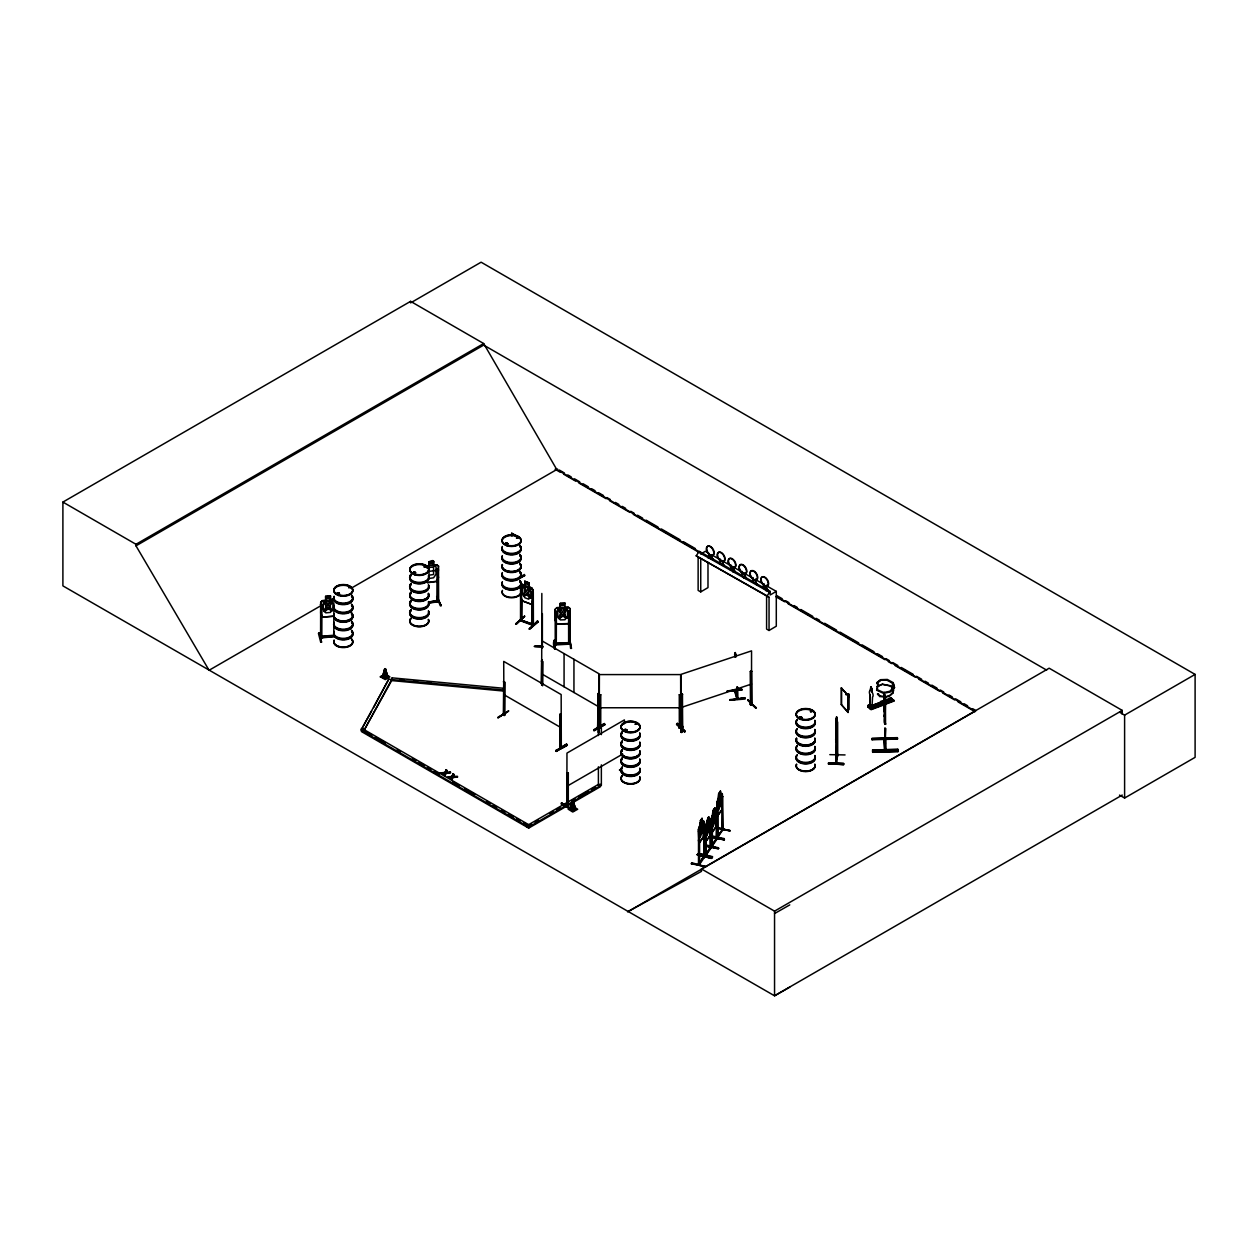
<?xml version="1.0" encoding="UTF-8"?>
<svg xmlns="http://www.w3.org/2000/svg" width="1258" height="1258" viewBox="0 0 1258 1258"><rect width="100%" height="100%" fill="white"/><g stroke="black" fill="none" stroke-linecap="round" stroke-linejoin="round"><path stroke-width="1.5" d="M872.046 739.358L897.426 738.713M897.379 738.053L897.441 739.091L872.061 739.735L872.014 738.635L891.529 738.163M712.248 556.036L712.358 559.181M723.256 565.471L723.146 560.691L722.564 565.408M733.964 571.73L734.027 566.855L733.445 571.557M744.972 578.067L744.925 573.003L744.815 578.067M755.806 579.152L755.932 583.916M766.704 585.3L766.625 590.269M541.852 646.439C549.18 647.87 521.441 646.062 542.104 645.983M709.418 554.432L709.087 557.656M730.458 570.267L731.212 565.251M742.094 571.399L741.638 575.991M763.858 588.178L763.873 583.712L766.688 589.766L766.106 590.647M836.303 736.449L836.491 733.398M836.287 732.989L836.712 728.697M884.453 709.716L884.405 712.028L884.17 703.961M737.204 687.623L737.235 699.432L734.357 690.784M735.207 691.57L734.279 689.62L735.191 690.485M735.207 690.359L734.342 689.699L735.301 691.586M736.952 686.852C734.2 701.712 740.931 703.033 734.672 690.878M737.77 699.244L734.971 689.636M737.77 698.033L735.034 690.799M836.9 732.093L835.957 742.157L835.658 738.949M384.964 671.914L385.074 668.643L387.81 676.615L385.341 678.298L382.401 676.883L385.074 668.643M572.783 804.318L572.893 801.047L575.629 809.02L573.161 810.718L570.236 809.287L572.893 801.047M843.646 763.512L828.472 762.835L843.662 763.48L843.583 764.66L828.472 763.307M843.583 764.644L828.409 763.779M843.646 764.062L828.409 763.905M836.145 735.411L836.885 721.463L836.743 722.517M871.998 707.358L872.549 696.963A3.381 1.525 69.2 0 0 872.171 692.277L870.992 686.931L870.3 690.642A3.381 1.525 69.2 0 0 869.923 694.652L869.986 708.081L869.923 694.652M835.799 739.091L835.799 725.662L836.932 719.655M836.161 721.321L836.68 716.856L835.799 763.779L835.957 761.939M870.3 690.642L870.772 686.868M869.75 705.88L871.055 705.313L869.655 705.361M383.957 678.156L384.681 668.926M571.777 810.577L572.579 801.44L570.707 810.042M703.788 832.167L703.379 837.089L698.961 843.379L703.348 837.026L703.788 821.222L703.914 857.799L704.527 855.676M709.937 836.287L724.435 839.684L709.937 836.979L710.691 830.595M716.478 821.757L716.132 826.616L716.683 821.726M722.234 804.853L721.825 809.775L721.636 793.484M878.1 686.16L876.842 682.575L880.6 679.682L887.346 679.446L893.164 682.622L894.532 687.686L890.538 691.9L883.478 693.331L876.606 690.155L877.361 686.192M877.298 689.856L877.738 686.365M880.569 679.996L877.015 682.937M883.666 692.608L889.846 691.255L893.369 687.528L892.158 683L886.906 680.153L880.836 680.138M881.937 702.609L884.17 702.703L882.22 702.137M520.34 619.455C524.161 621.059 519.302 617.505 520.529 620.839L520.56 585.096L521.897 584.137L524.649 585.3M521.913 619.644L521.41 621.185L522.054 619.738M727.108 691.397L742.078 689.699M503.342 713.773L504.254 714.292M503.593 714.654L504.788 715.22L504.694 682.103L503.719 681.553L503.342 715.063L504.694 715.142M560.219 746.041L560.911 746.953L560.077 746.057M600.931 727.36C598.446 725.08 600.176 730.835 598.289 725.426M691.35 863.884L691.648 862.736L705.848 866.62L691.365 863.759M691.617 863.318L705.549 866.998M698.347 854.009L712.28 857.704L698.111 854.386L712.547 857.201L698.394 853.38L712.563 856.619M704.338 845.14L718.585 848.364L703.93 845.848L704.401 845.172M724.435 839.715L709.811 836.444M710.047 836.083L724.246 839.196M710.062 835.532L705.722 841.775L710.141 835.485M712.28 857.673L697.199 854.528L711.383 858.428L697.184 854.544M718.507 848.395L704.354 845.062M718.554 847.798L704.354 844.59M829.808 754.643L845.062 754.926M836.46 729.75L836.334 763.81L836.539 761.813M837.639 721.966L837.702 755.854M835.784 742.141L836.806 735.395M836.932 755.806L837.026 753.982M835.768 763.669L836.979 755.13L837.797 755.24L836.979 755.995L836.947 719.513L836.932 730.521M837.639 755.146L836.539 763.024M878.619 693.991L877.502 694.023L880.616 696.051L886.072 696.649L889.768 695.36L892.425 692.906L893.196 689.982L890.758 685.94M884.909 744.233L884.893 728.225M885.396 744.201L885.538 728.429L884.893 744.28M884.374 715.771L885.223 715.755M885.255 716.368C882.188 715.519 886.717 713.663 884.405 715.173M885.632 724.183L884.783 724.199M383.548 675.467L384.854 668.69M382.888 677.637L384.744 669.036M534.477 646.47L542.371 646.439L542.371 645.558M338.025 594.201C335.194 592.801 340.824 592.581 338.26 592.817M337.38 593.131L337.742 594.059M339.283 593.257L338.905 594.059M339.298 594.279L338.984 592.848M348.781 586.841C350.259 587.973 347.334 587.046 349.535 587.612M348.875 587.769L348.655 587.171M412.923 572.563L413.866 573.727L415.58 572.988M413.379 573.066L414.244 571.903L415.675 572.689M414.244 573.365L415.046 572.248M424.072 566.902L424.591 566.619M424.779 566.996L424.481 566.257M505.056 543.912L505.889 543.126M506.078 544.384C503.923 543.016 508.877 542.261 507.178 544.289M507.446 543.503L505.747 543.755M517.573 538.188L516.834 537.119L517.683 537.937M624.188 729.939L625.525 731.134L626.846 729.939M626.893 730.143L625.981 730.756M635.306 724.152L636.595 723.617M636.595 724.073L636.045 723.46M635.683 724.01L635.337 724.278M635.95 723.885L635.73 723.727M801.912 717.28C803.783 717.673 797.1 719.545 800.403 716.777M799.648 717.72L799.852 717.972M800.906 716.981L801.645 717.72L800.638 718.239M810.435 711.572L811.725 711.037M810.797 711.43L811.803 711.745M811.379 711.336L811.866 711.226M810.938 711.619L811.74 711.43M892.865 693.142L893.746 689.934L890.868 685.83L882.283 684.163L877.093 686.349M703.882 821.411L703.206 820.625L702.074 822.716L701.98 818.376L702.829 830.311L700.219 837.435C697.608 835.799 701.036 813.973 700.376 825.232L698.347 829.274L698.961 843.379M705.864 841.806L705.156 827.638L708.726 816.772L708.883 820.892M710.927 847.074L705.251 855.597L705.313 827.67L709.968 819.021L710.628 819.791M711.886 816.442L711.242 818.832L713.113 814.744L713.066 810.624L714.874 807.935L712.971 810.624L712.059 817.417L712.971 826.946L715.566 819.839L715.566 812.212L714.654 812.196M718.821 793.829L718.821 797.918L716.793 801.959L716.95 811.127M371.66 711.037L361.188 729.923L388.801 679.116L391.615 679.65L364.002 730.442L391.615 680.672L392.15 677.858L503.467 688.268M384.712 668.784L382.401 676.883M570.472 808.485L572.532 801.204L570.236 809.287M682.764 726.605L681.034 726.495L682.135 726.008M698.536 863.57L699.684 864.293L698.473 864.765M699.59 864.293L699.558 831.082L698.552 831.711L699.558 831.082M703.458 857.5L704.04 856.777M706.32 853.773L705.219 854.182L705.738 855.707L705.801 829.887L706.398 855L705.738 854.496M751.702 704.543L750.476 704.905L750.35 671.426L751.545 671.033L751.875 704.527L751.938 703.206L750.79 703.647C751.246 706.87 748.966 702.656 751.356 703.002M710.849 848.269L710.786 846.194L710.927 848.285M711.289 845.313L711.824 846.823L717.28 838.63M711.242 847.688L705.864 855.597M716.164 838.221L716.777 837.309M716.997 836.255L717.5 835.626M722.218 828.393L721.919 830.28M877.361 682.89L878.571 686.318L877.298 682.748M765.241 589.546L767.632 590.898C768.465 587.989 764.282 590.851 766.641 590.175M561.54 802.903L561.021 803.831L571.855 810.01L561.54 802.903L572.453 808.973M387.558 677.402L385.53 668.879M575.378 809.806L573.365 801.283L575.629 809.02M885.16 715.22L885.129 714.387M885.176 716.368L884.531 694.935L884.563 716.462M884.83 722.375L885.553 724.341L885.443 702.75L884.956 724.372C886.23 702.672 882.141 726.181 885.506 723.413M877.408 689.73L883.651 692.56M885.569 739.138L883.965 739.342L883.918 738.179L885.569 738.273L886.135 750.712M884.594 749.878C888.541 751.608 881.606 749.721 886.135 749.847M710.094 819.225L708.82 821.112L708.726 816.772C705.518 822.009 705.549 829.777 706.965 835.831L709.575 828.707L709.575 821.097L708.663 821.081M718.758 793.782L720.582 791.093L718.601 793.751L717.752 800.575L718.035 836.979L717.375 835.689M541.758 646.864L541.852 647.65M542.434 647.524L542.371 646.769M676.584 724.262L685.012 731.621L676.584 724.262L677.323 723.35L685.012 731.621M684.289 731.841L685.012 730.929L677.291 723.35M438.382 577.045L436.762 581.212L427.453 582.517M427.406 582.753L436.935 581.448L438.586 577.139M837.702 754.643L837.592 755.901M835.768 761.782L836.46 762.93M444.829 775.557L445.93 772.868L450.521 772.27L445.93 773.56L444.829 776.249L443.964 775.054L444.86 772.947L440.347 772.978L445.002 773.057L446.087 769.723L446.952 770.902L446.087 772.978L450.521 772.962M451.826 779.598L452.927 776.894L457.503 777.004L452.927 777.586L451.826 780.29L450.962 779.095L453.084 773.749L453.949 774.944L453.069 777.019L457.503 777.004M531.505 604.186L533.046 600.837M520.466 596.119L521.755 600.664L531.599 604.359L533.125 600.758M445.002 773.057L446.087 769.723M450.962 779.095L453.084 773.749M704.118 845.502L718.428 848.6M570.141 619.581L568.301 623.575L556.822 623.905M570.126 619.486L568.427 623.701L556.712 624.047L555.171 620.147M711.352 847.625L711.305 818.801M444.86 772.947L443.964 775.054M446.087 772.978L446.952 770.211M453.069 777.019L453.949 774.252M437.045 600.365L436.888 601.953L437.029 600.318L438.334 600.176L438.366 601.749L429.214 603.054M436.762 601.654L438.193 601.418M497.995 717.217L508.767 710.943L498.058 717.893M497.964 717.72L508.169 711.289M319.186 632.774L321.545 642.146L320.711 642.225L318.447 633.434L319.218 632.758L321.545 642.146M736.842 698.505L737.471 686.789M737.864 699.259L737.723 687.576M766.594 595.93L766.594 629.094L769.047 630.478L769.047 597.314L696.193 555.847L699.212 551.303L770.132 591.37L770.132 595.003L776.296 591.37L766.169 585.63M769.047 597.314L767.113 595.915L770.132 591.37M503.247 714.984L503.593 713.443L504.096 715.487L504.835 714.088L503.342 713.852M561.257 746.623L560.706 748.164L561.162 714.717L560.187 714.167L559.826 747.677L559.7 746.277M597.613 725.599C601.01 727.47 596.103 727.674 598.006 725.331M554.291 640.055C557.546 659.019 551.334 643.451 554.401 640.228L555.407 649.002L554.558 649.034M884.201 739.295L884.201 738.163L884.751 750.995M515.638 623.937L524.617 616.153L515.686 623.905M516.22 624.078L524.555 616.64M599.201 731.794L598.431 732.471L598.446 727.108M373.563 707.609L388.801 679.116M320.334 636.438C324.894 636.013 318.84 639.63 320.759 636.8M334.03 636.375L334.015 635.557M885.475 728.586L884.799 728.225M733.493 571.777L732.612 568.286M701.98 818.376L700.156 821.065L702.137 818.408M718.963 794.034L720.063 792.414L718.963 795.386M703.206 820.625L699.134 826.915M720.425 791.062L720.519 795.402L721.809 793.342L717.579 799.601M704.103 857.641L703.977 823.691L704.559 857.091L699.086 865.079L699.118 862.846M717.5 803.658L717.5 837.686L722.973 829.572M721.872 830.374L722.422 796.377L723.051 829.682L723.036 828.409L721.84 828.959M704.464 823.801L703.474 824.43M713.27 810.86L714.355 809.24L713.27 812.228M722.925 796.487L721.919 797.116M711.761 816.505L716.116 810.183L716.635 821.788M716.085 810.356L714.811 812.228L714.717 807.888M705.801 829.887L705.313 830.626L706.304 829.997M710.235 823.345L711.226 822.716L710.235 823.345L710.172 848.301M711.808 821.002L711.934 846.665M716.84 838.174L717.28 837.419L716.164 839.432L716.73 813.722L717.312 838.834L717.296 835.674M717.217 813.832L716.227 814.461M717.406 816.065L721.793 809.712M717.563 816.096L721.825 809.775M711.871 832.922L716.132 826.616L711.714 832.89L711.147 818.754M698.473 863.554L699.023 862.862L698.85 864.199M711.21 845.297C713.663 843.615 710.503 845.832 712.39 846.115L712.295 821.128M710.172 847.436L705.738 854.78M716.164 838.567L712.358 845.046M721.84 830.17L723.051 828.472L722.422 829.195M703.914 856.588L704.511 855.802M717.563 836.743L722.485 829.462M711.666 857.925L697.231 855.047M730.112 830.61L717.437 828.094M717.406 828.314L730.127 830.657L717.689 827.811M338.26 592.943C336.767 594.657 340.116 592.565 337.616 593.634M339.581 593.745L337.867 594.499M414.244 573.035L413.363 572.799L414.244 572.186M517.871 538.015L517.384 537.072M624.739 729.609L624.739 730.568M625.006 730.662L625.006 729.624M626.311 730.568L626.044 729.624M800.403 718.224L799.852 717.453L801.425 717.453M810.875 711.163L810.466 711.682M560.313 603.51L560.329 607.693L557.829 609.139L557.829 616.766L560.329 619.927L564.984 619.754L567.484 616.389L567.484 608.778L564.984 607.504L565.141 603.195L560.156 603.384L560.156 607.551L556.759 607.598L555.171 609.202L555.25 644.851C554.039 640.008 558.379 646.974 556.24 643.105L555.077 643.215M568.396 643.954L568.695 642.634L570.078 642.681M438.24 576.085L438.523 601.717M882.235 684.415L877.785 686.318M600.884 727.061L599.39 727.093M600.931 728.225L600.931 726.699M679.163 727.061L680.798 727.014M680.798 726.715C676.096 729.357 683.393 726.086 681.301 727.957L681.176 674.319L751.545 650.873L751.545 704.197L755.744 707.877M877.313 683.031L880.789 680.358M708.946 557.781L709.087 554.589M703.914 855.66L698.505 864.969L698.505 829.305M333.983 635.62L320.743 636.768L320.586 637.948L320.664 602.283L322.237 600.679L325.633 600.475L325.602 596.308L330.539 595.867L330.414 600.192L332.883 601.324L332.883 608.951L330.414 612.426L325.791 612.85L323.322 609.8L323.322 602.189L325.791 600.601L325.633 596.402M320.853 602.409L322.347 600.915M320.491 637.633L334.015 636.344M892.881 693.142L889.956 695.784L885.852 697.199L879.782 696.492M567.012 805.104L568.412 804.774L567.5 805.372M567.012 806.315L568.396 806.111L568.412 804.774M567.405 806.63L568.317 806.095L568.301 772.884L566.965 773.23L568.301 772.884M521.803 584.215L531.599 587.911L532.905 589.876L532.905 600.758M521.63 587.973L520.482 587.549L521.63 587.973L521.41 621.185M528.847 582.784L524.743 581.133L524.79 585.489L522.699 586.055L522.699 593.682L524.79 597.723L528.706 599.185L530.797 596.717L530.797 589.09L528.706 586.951L528.706 582.863L524.79 581.4M531.568 587.879L533.046 589.876L533.125 625.462L532.81 624.188L521.771 620.336L532.779 624.235M521.755 600.664L531.599 604.359M531.835 591.81L533.282 591.983L533.408 625.21L531.694 624.974L532.118 591.543M524.633 616.168L516.346 624.235M537.449 620.965L529.115 629.016L538.125 621.908L537.418 620.949L538.11 621.829M529.303 629L537.512 621.499M529.807 629.204L538.062 621.798M682.764 726.306L682.701 727.58L682.355 694.086L681.176 694.479L681.616 727.91M722.422 829.541L718.051 835.988M722.548 830.327L722.391 793.94M716.588 838.677L710.66 847.216M699.181 864.922L699.055 830.972M556.288 644.756L556.413 611.231M569.921 643.027L554.967 643.609M569.921 644.222L570.126 608.526L568.364 607.158L565.156 607.362M882.518 684.383L890.601 686.05M336.971 593.241L338.025 592.754M425.408 566.949L424.496 567.012M507.178 543.865L505.795 543.912M516.865 537.15L516.771 538.015M517.478 537.496L516.346 537.889L517.541 538.015M624.235 729.86L625.289 729.373M801.833 717.956L800.874 718.224M711.792 559.134L709.197 557.404M730.788 570.016L730.867 565.455M426.604 567.908L429.025 566.194C428.774 555.989 430.315 570.078 425.33 566.242M599.233 727.926L599.39 674.587L680.641 674.587L680.767 728.272L679.43 727.832M600.726 728.256L600.774 694.746L599.39 694.746L600.774 694.746M679.116 727.926L680.798 727.926M891.151 698.221L868.004 706.996L868.162 705.329L870.489 704.449L873.068 707.861L873.068 706.697L870.74 707.594L870.74 708.741L868.162 705.329M893.416 700.187L870.19 708.883L893.919 700.187L894.155 700.989L871.118 709.701L868.162 706.776L868.916 707.767M890.947 698.237C883.902 696.885 897.111 705.471 888.793 698.63M868.712 707.436L891.843 699.023M891.12 697.75L893.762 700.69M700.753 554.023L705.376 551.287L708.757 553.206M709.606 556.728C705.439 559.983 711.163 554.778 709.606 558.096M720.315 559.102L719.969 563.6L723.13 565.156L719.969 563.6M732.895 571.934L734.672 570.88L734.971 572.437M698.127 557.247L698.127 590.411L700.737 591.889L707.987 587.612L707.987 562.247M743.777 578.082L745.554 577.029L745.852 578.586M744.076 578.255L745.852 577.202M752.992 577.564L752.646 582.061M765.855 590.552L767.632 589.515M769.047 630.478L776.296 626.201L776.296 591.37M519.79 577.045L524.444 574.466M519.79 577.736L524.979 575.378L520.387 578.082M503.404 715.031L504.316 715.487L504.694 682.103M541.27 683.597L541.648 660.827L542.623 661.378L542.623 685.814M542.371 684.95L542.623 661.378M597.754 693.645L599.107 693.991L598.761 727.454L597.754 726.825L597.754 693.645L598.729 694.212M559.7 747.488L560.408 746.12M555.737 750.507C577.28 738.729 561.335 745.648 556.335 751.451C577.406 738.588 563.112 749.076 555.816 750.601M555.816 751.057L566.996 745.161M555.737 751.183L566.603 744.925M597.644 726.762L598.116 693.425M593.682 730.458L604.438 723.57L593.682 730.458L604.988 724.514L594.279 730.772M604.453 723.617L593.697 729.782M593.823 730.458L604.988 724.545M619.88 769.833L622.458 771.28M789.772 987.137L774.551 995.801L62.9 585.882L62.9 502.084L410.595 301.354L483.685 343.544L556.775 469.533L703.08 553.992M62.9 502.084L135.99 544.289L483.685 343.544M209.897 669.806L209.064 670.278L135.99 545.846L483.685 345.101L1046.64 670.121M209.064 670.278L322.111 605.004M334.015 598.132L330.539 599.94L333.763 599.751L322.237 600.679M351.029 588.319L557.593 469.061M515.167 535.153L511.629 533.125L511.629 535.845M531.584 824.006L526.583 826.899L526.583 825.861L598.399 784.41L600.491 785.621L600.491 786.643L528.674 828.11L361.408 731.543L361.408 730.505L363.499 729.294L528.674 824.666M566.965 786.25L622.726 754.061M534.933 822.087L538.267 820.153M549.966 813.407L553.3 811.473M556.649 809.554L559.983 807.62M563.317 805.686L566.666 803.768M571.667 800.874L575.016 798.94M578.35 797.006L588.382 791.235M591.716 789.301L595.05 787.366M361.408 730.505L528.674 827.072L600.491 785.621M571.211 807.274L568.144 809.161L572.752 812.023L577.705 809.256L574.639 807.274M628.371 911.405L701.461 871.369L701.461 868.948L1049.156 668.202L1122.246 710.408L1122.246 714.245M627.553 911.877L975.265 711.132L776.217 596.229M701.461 868.948L774.551 911.154L1122.246 710.408M1119.51 712.185L1124.605 715.126L1195.1 674.414L1195.1 757.347L1124.605 798.044L1119.494 795.103M1122.246 795.056L774.551 995.801L774.551 911.154M774.551 913.56L789.772 904.895M681.27 727.564L682.496 727.203M682.528 727.596L681.443 727.91M882.44 701.791L882.314 703.049M413.803 572.044L413.457 573.192M506.99 544.384L507.446 543.928M624.471 729.687L625.902 729.467M624.88 729.923L626.169 729.923M799.601 717.091L801.031 716.871A9.482 5.472 0 0 0 798.972 717.815M730.867 569.764L734.012 571.305L731.181 569.717M741.748 576.117L741.748 571.604M755.46 583.649L755.46 579.356M766.358 590.018L763.527 588.209L763.527 583.916M837.592 754.784L837.12 753.904M872.171 692.277L872.171 689.29M868.382 705.518L870.709 704.637M880.49 701.791C888.95 707.955 875.505 701.256 882.833 700.895L885.616 703.348M884.909 700.108C893.353 706.273 879.908 699.59 887.236 699.228L890.035 701.681M867.926 706.917L891.466 698.677M868.476 707.389L891.686 698.693M870.74 707.594L873.288 706.886L873.288 708.333L869.136 704.92L869.136 707.326M870.19 708.883L893.384 699.998M598.462 732.408L599.012 727.108M681.443 694.746L682.622 694.337M750.35 671.426L751.812 671.285M750.428 702.923L748.054 699.825M747.96 700.486L756.373 707.767M751.545 704.197L750.35 704.606L751.671 704.15M681.176 707.499L751.545 684.038M520.639 619.203L522.054 620.886M531.992 624.676L531.835 623.764M893.07 682.638L894.501 687.67M841.288 687.969L848.332 695.784L848.049 712.453L841.288 704.559L841.288 687.969L849.213 696.617M849.213 694.463L845.722 694.51L849.071 694.526L849.071 709.606M841.288 704.559L848.332 712.358M506.77 544.431L507.902 543.77L506.801 543.189M424.339 566.949L425.251 567.012M635.432 724.388L636.438 723.523M624.786 729.546L626.515 729.986M626.044 730.395L624.739 730.143M750.79 704.857L750.617 671.693M682.182 727.266L682.355 694.086M520.702 585.206L520.938 620.477M532.92 625.415L520.576 620.807M570.031 644.253L569.953 611.026L568.553 610.775M436.903 568.459L438.24 568.27M436.762 597.173L441.118 605.727L436.73 596.654M429.088 601.89L436.762 600.789M437.218 600.742L438.46 600.585L436.951 600.789M429.214 602.189L436.762 600.443M429.088 602.755L438.209 601.371M711.902 559.055L709.087 557.451L711.902 559.055L711.902 554.747M744.909 577.453L741.748 575.912M428.836 561.917C438.665 556.885 429.245 568.254 436.825 564.873L438.586 566.163L438.366 601.749M429.025 562.122L433.57 561.493M427.83 571.541L438.602 570.063M429.025 578.444L433.57 577.815L435.991 574.214L435.991 566.587L433.57 565.565L433.523 561.398M446.087 772.286L450.521 772.27M444.86 773.639L441.165 773.45M453.069 776.328L457.503 776.312M447.345 777.004L451.999 776.406M451.842 777.664L448.163 777.475M440.347 772.978L445.002 772.381M680.594 728.256L680.484 726.621L679.43 726.668M568.695 642.634L556.366 643.168M734.735 656.849L735.348 652.572L735.38 656.88L734.53 654.742M728.98 690.689L742.094 689.242L726.967 691.114M728.838 690.909L742.094 689.934M730.033 699.605L744.988 697.891L730.017 700.234L745.129 699.039M730.033 700.108L744.972 697.875M882.707 701.948L883.997 702.2M619.392 770.022L622.537 771.783M325.791 596.528L330.414 596.103M321.938 604.642L320.491 604.469L321.938 604.642L321.812 637.916M320.586 637.948L333.81 636.752L333.873 603.274M414.008 572.421L415.124 572.799M716.651 839.542L716.73 813.722M560.077 747.268L561.304 747.897L561.162 694.558L503.719 661.394L503.939 714.717M560.156 603.478L565.156 603.29M556.822 607.724L568.301 607.378L569.968 608.683M556.445 611.545L555.045 611.278M569.607 638.954L571.447 648.357L570.597 648.42L569.607 638.954L571.447 648.389M555.045 644.458L569.953 644.19L555.077 644.756M872.58 749.925L897.96 749.422L872.58 749.972L872.643 752.284L898.023 751.482L872.643 752.284M872.596 751.246L897.976 750.444L872.596 751.246L897.976 750.664L898.023 751.639M333.716 635.243L321.671 636.234L322.017 637.507M542.371 613.589L542.371 647.65M679.273 694.746L680.641 695.061L679.273 694.746L679.32 728.256M680.845 731.779L681.694 732.471L680.798 726.495M380.325 676.961L384.917 673.989L380.325 676.757L385.294 679.619L389.886 676.851L386.819 674.87M599.39 707.767L680.641 707.767M598.399 784.41L601.355 784.41M568.758 643.121L569.921 642.681M748.07 700.344L755.838 707.924M337.569 594.216L339.047 593.005M800.638 718.349L799.459 717.956M568.632 644.285L568.585 611.074M399.965 679.619L403.865 679.996M413.63 680.908L417.546 681.27M427.311 682.182L431.211 682.544M391.678 679.54L502.996 689.95M502.996 690.988L391.678 680.578L392.15 677.858M361.188 728.885L364.002 729.404M882.55 702.923L884.138 702.137M437.375 597.11L441.102 605.648M714.717 811.976L714.874 807.935M709.937 819.194L710.723 848.332M717.406 827.622L729.829 831.113M717.5 836.837L718.051 835.642M709.984 835.454L724.293 838.614L724.121 840.171M709.984 836.79L724.168 839.982M703.93 845.156L718.585 848.364M703.977 845.675L718.176 848.867M699.605 863.303L703.426 856.824L704.527 856.887M506.298 544.431L505.653 543.362L505.103 544.132M625.761 729.373L626.798 729.86M879.782 696.523L877.534 694.117M734.263 689.777L734.672 690.532M560.628 748.07L559.873 747.645M531.647 587.801L528.847 586.873L528.942 582.706M520.765 620.461L533.266 625.116M837.655 755.052L837.639 753.935M337.804 594.138L336.877 593.54M884.516 715.236L884.453 717.076L884.154 694.495L884.531 703.552M574.073 807.73L575.142 808.249M712.122 555.108L752.661 578.004M756.042 579.907L762.788 583.728M698.127 551.947L769.047 592.015M696.193 555.847L767.113 595.915M541.27 661.032L542.261 661.598M503.342 681.757L504.316 682.323M559.81 714.371L560.801 714.937M567.043 745.271L566.446 744.233M1195.1 674.414L481.106 262.199L410.595 302.895L410.595 301.354M559.291 470.036L564.402 472.992M567.798 474.942L571.195 476.908M574.607 478.873L579.702 481.83M583.114 483.795L588.209 486.736M591.606 488.702L595.018 490.667M598.415 492.633L603.525 495.573M606.922 497.539L610.319 499.505M615.429 502.445L618.826 504.411M622.238 506.376L625.635 508.342M630.745 511.283L634.142 513.248M637.539 515.214L642.649 518.17M646.046 520.136L657.965 527.008M661.362 528.973L680.075 539.776M683.471 541.742L695.391 548.614M777.035 595.757L782.146 598.698M785.542 600.664L788.955 602.629M794.05 605.57L797.446 607.535M800.859 609.501L812.762 616.373M816.159 618.338L819.571 620.304M824.666 623.26L836.586 630.132M839.982 632.098L858.695 642.901M862.092 644.867L874.011 651.738M877.408 653.704L882.518 656.645M885.915 658.61L889.312 660.576M892.724 662.541L897.819 665.482M901.231 667.448L913.135 674.319M916.532 676.285L921.642 679.241M925.039 681.207L928.435 683.173M931.848 685.123L936.943 688.079M940.355 690.044L943.752 692.01M948.862 694.951L952.259 696.916M955.655 698.882L960.766 701.822M964.163 703.788L967.575 705.754M972.67 708.694L976.082 710.66M555.092 469.25L560.187 472.19M563.584 474.156L575.488 481.028M578.884 482.993L606.089 498.687M609.485 500.653L629.896 512.431M633.293 514.396L697.891 551.696M776.092 596.842L784.599 601.749M787.995 603.714L884.893 659.664M888.29 661.629L891.702 663.579M895.098 665.545L915.494 677.323M918.89 679.289L939.301 691.067M942.698 693.032L954.602 699.904M957.998 701.87L974.997 711.682M511.739 533.329L515.041 535.232M514.459 535.562L512.336 534.351L512.336 535.704M541.648 640.668L599.107 673.832L599.107 695.297M541.648 673.832L597.424 706.037M503.719 694.558L561.162 727.737M446.087 770.415L446.952 770.902M453.084 774.441L453.949 774.944M371.928 735.191L363.499 730.332L363.499 729.294M375.293 737.141L385.404 742.975M397.214 749.799L400.579 751.734M412.372 758.558L415.753 760.492M419.118 762.442L424.182 765.367M427.547 767.301L430.912 769.251M434.293 771.201L439.341 774.126M452.833 781.91L459.563 785.794M464.627 788.719L474.738 794.553M486.531 801.362L489.912 803.312M493.278 805.262L496.658 807.211M501.706 810.121L505.071 812.07M508.452 814.02L513.5 816.929M516.881 818.879L520.246 820.829M523.611 822.779L526.992 824.729M870.819 686.994L871.715 688.142M436.762 565.015L438.586 566.163M505.339 544.164L506.911 544.73L507.855 543.566M425.157 566.147L436.825 564.873M415.439 572.374L415.282 572.783M747.96 699.794L755.665 708.081M676.647 724.183L684.352 731.763M893.966 700.659L870.74 709.355L870.961 707.782M387.81 676.615L385.467 668.753M884.641 750.837L883.887 738.304M717.752 808.202L718.664 810.121L721.274 802.997L720.362 791.282M436.62 596.606L440.3 605.837M320.837 613.196L322.347 617.096L333.81 616.216L322.19 617.143L320.664 613.228L320.837 602.315M555.328 620.021L556.838 624.015M735.175 652.587L736.26 655.449M735.364 653.971L735.946 657.038L735.364 655.339M520.702 596.072L521.96 600.491M871.873 688.551L871.998 689.353M711.305 829.682L711.902 832.717M705.313 838.551L705.911 841.602M698.41 840.124L699.118 843.41M573.176 801.503L574.481 810.435M385.357 669.099L386.662 678.031M573.113 801.079L573.585 804.412M385.294 668.674L386.002 673.659M835.878 734.247L836.083 736.087M836.601 727.91L836.759 731.81L836.523 729.436M835.815 738.965L835.957 742.157M897.96 749.281L897.976 750.664M885.066 694.935L885.097 695.721L884.531 694.935M885.443 702.75L885.475 703.536L884.909 702.75M884.358 696.775L884.248 692.34L884.39 708.285L884.248 705.392M884.39 699.306L884.453 702.106M572.972 801.55L573.161 810.718M385.137 669.146L385.341 678.298M897.441 739.091L897.41 737.644L872.03 738.352L872.061 739.735M681.632 727.155L681.694 732.471L681.569 727.108M680.83 726.495L681.065 732.376M599.185 726.495L599.28 732.471M1124.605 715.126L1124.605 798.044M870.489 704.449L870.489 705.88M869.341 704.842L869.341 707.263M848.568 693.693L848.568 695.863M848.049 695.863L848.049 712.453M841.571 687.89L841.571 704.48M836.507 716.84L836.083 732.816L836.083 725.206M836.428 718.239L836.255 723.853M767.333 589.342L767.333 590.379M766.358 585.505L766.358 589.798M756.75 584.734L756.451 583.193L756.451 584.215M745.554 577.029L745.554 578.067M735.097 689.683L735.191 691.696M734.672 570.88L734.672 571.918M734.357 689.573L734.452 691.586M724.073 566.289L723.775 564.732L723.775 565.77M717.013 801.959L717.013 811.033M716.132 838.017L716.164 839.432M713.192 560.14L712.893 558.583L712.893 559.621M710.534 819.618L710.628 830.673M709.905 556.885L709.905 557.923M700.737 558.725L700.737 591.889M624.408 723.806L624.408 719.906L566.965 753.086L566.855 806.472M601.355 725.772L601.355 734.625M601.355 764.864L601.355 785.448L598.399 785.448L598.399 766.814M598.399 725.772L598.399 735.537M573.947 659.318L573.947 692.482M567.924 772.664L568.034 805.78M567.342 773.45L567.342 806.614L567.232 805.482M564.071 653.61L564.071 686.774M560.187 714.167L560.187 747.331M555.328 609.155L555.344 620.115M541.836 593.446L541.648 685.264M532.118 601.308L532.118 624.723M528.674 827.072L528.674 828.11M524.885 581.322L524.885 585.395M521.928 599.437L521.771 621.2M437.045 568.758L436.888 601.953M330.382 596.009L330.382 600.097M135.99 544.289L135.99 545.846M639.866 742.991A9.639 5.567 0 0 1 629.299 749.941A9.639 5.567 0 0 1 622.207 741.638M639.709 743.541A9.482 5.472 0 0 1 629.314 750.381A9.482 5.472 0 0 1 622.348 742.22M639.693 750.68A9.466 5.457 0 0 1 629.314 757.505A9.466 5.457 0 0 1 622.364 749.359M639.756 750.884A9.514 5.504 0 0 1 629.314 757.756A9.514 5.504 0 0 1 622.317 749.548M639.756 751.199A9.514 5.504 0 0 1 629.314 758.071A9.514 5.504 0 0 1 622.317 749.878M639.866 733.839A9.639 5.567 0 0 1 629.299 740.789A9.639 5.567 0 0 1 622.207 732.486M639.74 742A9.498 5.488 0 0 1 629.314 748.856A9.498 5.488 0 0 1 622.317 740.679M639.709 734.389A9.482 5.472 0 0 1 629.314 741.229A9.482 5.472 0 0 1 622.348 733.068M639.866 742.519A9.639 5.567 0 0 1 629.299 749.469A9.639 5.567 0 0 1 622.207 741.166M639.866 733.367A9.639 5.567 0 0 1 629.299 740.317A9.639 5.567 0 0 1 622.207 732.014M639.709 732.848A9.482 5.472 0 0 1 629.314 739.704A9.482 5.472 0 0 1 622.348 731.527M639.866 769.078A9.639 5.567 0 0 1 629.299 776.029A9.639 5.567 0 0 1 622.207 767.726M639.709 769.629A9.482 5.472 0 0 1 629.314 776.469A9.482 5.472 0 0 1 622.348 768.308M639.693 776.784A9.466 5.457 0 0 1 629.314 783.624A9.466 5.457 0 0 1 622.364 775.478M639.693 752.064A9.466 5.457 0 0 1 629.314 758.889A9.466 5.457 0 0 1 622.364 750.743M639.756 776.972A9.514 5.504 0 0 1 629.314 783.844A9.514 5.504 0 0 1 622.317 775.636M639.756 777.287A9.514 5.504 0 0 1 629.314 784.159A9.514 5.504 0 0 1 622.317 775.966M639.756 751.576A9.514 5.504 0 0 1 629.314 758.448A9.514 5.504 0 0 1 622.317 750.24M639.866 759.926A9.639 5.567 0 0 1 629.299 766.877A9.639 5.567 0 0 1 622.207 758.574M639.74 768.088A9.498 5.488 0 0 1 629.314 774.944A9.498 5.488 0 0 1 622.317 766.767M639.709 760.477A9.482 5.472 0 0 1 629.314 767.317A9.482 5.472 0 0 1 622.348 759.156M639.866 768.607A9.639 5.567 0 0 1 629.299 775.557A9.639 5.567 0 0 1 622.207 767.254M639.866 759.455A9.639 5.567 0 0 1 629.299 766.405A9.639 5.567 0 0 1 622.207 758.102M639.709 758.936A9.482 5.472 0 0 1 629.314 765.792A9.482 5.472 0 0 1 622.348 757.615M814.98 730.395A9.639 5.567 0 0 1 804.428 737.361A9.639 5.567 0 0 1 797.336 729.058M814.807 738.116A9.451 5.457 0 0 1 805.67 744.972A9.451 5.457 0 0 1 796.55 738.116M814.98 721.243A9.639 5.567 0 0 1 804.428 728.209A9.639 5.567 0 0 1 797.336 719.906M814.98 729.939A9.639 5.567 0 0 1 804.428 736.889A9.639 5.567 0 0 1 797.336 728.586M814.98 720.771A9.639 5.567 0 0 1 804.428 727.737A9.639 5.567 0 0 1 797.336 719.434M814.838 720.268A9.482 5.472 0 0 1 805.67 727.155A9.482 5.472 0 0 1 796.518 720.268M814.854 721.809A9.498 5.488 0 0 1 805.67 728.712A9.498 5.488 0 0 1 796.503 721.809M814.838 730.961A9.482 5.472 0 0 1 805.67 737.848A9.482 5.472 0 0 1 796.518 730.961M814.838 729.42A9.482 5.472 0 0 1 805.67 736.307A9.482 5.472 0 0 1 796.518 729.42M814.822 738.698A9.466 5.457 0 0 1 805.67 745.569A9.466 5.457 0 0 1 796.534 738.698M814.87 738.32A9.514 5.504 0 0 1 805.67 745.239A9.514 5.504 0 0 1 796.487 738.32M814.98 756.483A9.639 5.567 0 0 1 804.428 763.449A9.639 5.567 0 0 1 797.336 755.146M814.822 739.452A9.466 5.457 0 0 1 805.67 746.324A9.466 5.457 0 0 1 796.534 739.452M814.807 764.204A9.451 5.457 0 0 1 805.67 771.06A9.451 5.457 0 0 1 796.55 764.204M814.87 738.965A9.514 5.504 0 0 1 805.67 745.884A9.514 5.504 0 0 1 796.487 738.965M814.98 747.331A9.639 5.567 0 0 1 804.428 754.297A9.639 5.567 0 0 1 797.336 745.994M814.98 756.027A9.639 5.567 0 0 1 804.428 762.977A9.639 5.567 0 0 1 797.336 754.674M814.98 746.859A9.639 5.567 0 0 1 804.428 753.825A9.639 5.567 0 0 1 797.336 745.522M814.854 747.897A9.498 5.488 0 0 1 805.67 754.8A9.498 5.488 0 0 1 796.503 747.897M814.854 746.356A9.498 5.488 0 0 1 805.67 753.259A9.498 5.488 0 0 1 796.503 746.356M814.854 757.049A9.498 5.488 0 0 1 805.67 763.952A9.498 5.488 0 0 1 796.503 757.049M814.838 755.508A9.482 5.472 0 0 1 805.67 762.395A9.482 5.472 0 0 1 796.518 755.508M814.854 764.707A9.498 5.488 0 0 1 805.67 771.61A9.498 5.488 0 0 1 796.503 764.707M814.87 764.408A9.514 5.504 0 0 1 805.67 771.327A9.514 5.504 0 0 1 796.487 764.408M519.806 563.175A9.514 5.504 0 0 1 512.808 571.384A9.514 5.504 0 0 1 502.367 564.512M519.79 546.68A9.498 5.488 0 0 1 512.808 554.872A9.498 5.488 0 0 1 502.382 548.001M519.79 545.154A9.498 5.488 0 0 1 512.808 553.331A9.498 5.488 0 0 1 502.382 546.475M519.774 555.847A9.482 5.472 0 0 1 512.808 564.009A9.482 5.472 0 0 1 502.398 557.168M519.916 555.265A9.639 5.567 0 0 1 512.824 563.568A9.639 5.567 0 0 1 502.256 556.602M519.916 554.794A9.639 5.567 0 0 1 512.824 563.097A9.639 5.567 0 0 1 502.256 556.13M519.79 554.306A9.498 5.488 0 0 1 512.808 562.483A9.498 5.488 0 0 1 502.382 555.627M519.916 546.114A9.639 5.567 0 0 1 512.824 554.416A9.639 5.567 0 0 1 502.256 547.45M519.916 545.642A9.639 5.567 0 0 1 512.824 553.945A9.639 5.567 0 0 1 502.256 546.978M502.398 564.811A9.482 5.472 0 0 0 512.808 571.667A9.482 5.472 0 0 0 519.774 563.49A9.498 5.488 0 0 1 512.808 571.777A9.498 5.488 0 0 1 502.382 564.921M519.774 564.355A9.482 5.472 0 0 1 512.808 572.516A9.482 5.472 0 0 1 502.398 565.675M520.702 593.21A9.466 5.457 0 0 1 509.113 597.078A9.466 5.457 0 0 1 502.429 590.379M519.806 563.867A9.514 5.504 0 0 1 512.808 572.06A9.514 5.504 0 0 1 502.367 565.188M519.774 572.783A9.482 5.472 0 0 1 512.808 580.944A9.482 5.472 0 0 1 502.398 574.104M519.774 571.242A9.482 5.472 0 0 1 512.808 579.403A9.482 5.472 0 0 1 502.398 572.563M519.774 581.935A9.482 5.472 0 0 1 512.808 590.096A9.482 5.472 0 0 1 502.398 583.256M519.916 581.353A9.639 5.567 0 0 1 512.824 589.656A9.639 5.567 0 0 1 502.256 582.69M519.916 580.881A9.639 5.567 0 0 1 512.824 589.184A9.639 5.567 0 0 1 502.256 582.218M519.79 580.394A9.498 5.488 0 0 1 512.808 588.571A9.498 5.488 0 0 1 502.382 581.715M519.916 572.201A9.639 5.567 0 0 1 512.824 580.504A9.639 5.567 0 0 1 502.256 573.538M519.916 571.73A9.639 5.567 0 0 1 512.824 580.032A9.639 5.567 0 0 1 502.256 573.066M520.702 593.745A9.466 5.457 0 0 1 509.113 597.613A9.466 5.457 0 0 1 502.429 590.914M428.585 585.615A9.639 5.567 0 0 1 418.033 592.565A9.639 5.567 0 0 1 410.941 584.278M428.443 586.165A9.482 5.472 0 0 1 418.049 593.021A9.482 5.472 0 0 1 411.067 584.844M428.443 593.32A9.482 5.472 0 0 1 418.049 600.16A9.482 5.472 0 0 1 411.067 591.999M428.475 593.509A9.514 5.504 0 0 1 418.049 600.38A9.514 5.504 0 0 1 411.036 592.188M428.443 593.855A9.482 5.472 0 0 1 418.049 600.695A9.482 5.472 0 0 1 411.067 592.534M428.585 576.463A9.639 5.567 0 0 1 418.033 583.413A9.639 5.567 0 0 1 410.941 575.126M428.459 584.624A9.498 5.488 0 0 1 418.049 591.496A9.498 5.488 0 0 1 411.051 583.303M428.443 577.013A9.482 5.472 0 0 1 418.049 583.854A9.482 5.472 0 0 1 411.067 575.692M428.585 585.143A9.639 5.567 0 0 1 418.033 592.093A9.639 5.567 0 0 1 410.941 583.806M428.585 575.991A9.639 5.567 0 0 1 418.033 582.941A9.639 5.567 0 0 1 410.941 574.654M428.459 575.472A9.498 5.488 0 0 1 418.049 582.344A9.498 5.488 0 0 1 411.051 574.151M428.585 611.702A9.639 5.567 0 0 1 418.033 618.653A9.639 5.567 0 0 1 410.941 610.366M428.443 612.253A9.482 5.472 0 0 1 418.049 619.109A9.482 5.472 0 0 1 411.067 610.932M428.412 619.408A9.451 5.457 0 0 1 418.049 626.232A9.451 5.457 0 0 1 411.114 618.087A9.514 5.504 0 0 0 418.049 626.468A9.514 5.504 0 0 0 428.475 619.596M428.428 594.657A9.466 5.457 0 0 1 418.049 601.497A9.466 5.457 0 0 1 411.083 593.351M428.443 619.911A9.482 5.472 0 0 1 418.049 626.751A9.482 5.472 0 0 1 411.067 618.59M428.475 594.185A9.514 5.504 0 0 1 418.049 601.057A9.514 5.504 0 0 1 411.036 592.864M428.585 602.551A9.639 5.567 0 0 1 418.033 609.501A9.639 5.567 0 0 1 410.941 601.214M428.443 610.728A9.482 5.472 0 0 1 418.049 617.568A9.482 5.472 0 0 1 411.067 609.407M428.443 603.101A9.482 5.472 0 0 1 418.049 609.941A9.482 5.472 0 0 1 411.067 601.78M428.585 611.231A9.639 5.567 0 0 1 418.033 618.181A9.639 5.567 0 0 1 410.941 609.894M428.585 602.079A9.639 5.567 0 0 1 418.033 609.029A9.639 5.567 0 0 1 410.941 600.742M428.443 601.576A9.482 5.472 0 0 1 418.049 608.416A9.482 5.472 0 0 1 411.067 600.255M351.469 612.772A9.451 5.457 0 0 1 344.519 620.902A9.451 5.457 0 0 1 334.172 614.077M351.501 596.449A9.482 5.472 0 0 1 344.535 604.626A9.482 5.472 0 0 1 334.125 597.77M351.517 594.908A9.498 5.488 0 0 1 344.535 603.101A9.498 5.488 0 0 1 334.109 596.245M351.501 605.601A9.482 5.472 0 0 1 344.535 613.778A9.482 5.472 0 0 1 334.125 606.922M351.627 605.035A9.639 5.567 0 0 1 344.55 613.322A9.639 5.567 0 0 1 333.983 606.372M351.627 604.563A9.639 5.567 0 0 1 344.55 612.85A9.639 5.567 0 0 1 333.983 605.9M351.501 604.076A9.482 5.472 0 0 1 344.535 612.237A9.482 5.472 0 0 1 334.125 605.397M351.627 595.883A9.639 5.567 0 0 1 344.55 604.17A9.639 5.567 0 0 1 333.983 597.22M351.627 595.411A9.639 5.567 0 0 1 344.55 603.698A9.639 5.567 0 0 1 333.983 596.748M351.532 613.259A9.514 5.504 0 0 1 344.535 621.468A9.514 5.504 0 0 1 334.093 614.596M351.532 612.945A9.514 5.504 0 0 1 344.535 621.138A9.514 5.504 0 0 1 334.093 614.266M351.469 614.124A9.451 5.457 0 0 1 344.519 622.254A9.451 5.457 0 0 1 334.172 615.445M351.501 638.844A9.482 5.472 0 0 1 344.535 647.005A9.482 5.472 0 0 1 334.125 640.165M351.532 613.621A9.514 5.504 0 0 1 344.535 621.814A9.514 5.504 0 0 1 334.093 614.942M351.517 622.537A9.498 5.488 0 0 1 344.535 630.714A9.498 5.488 0 0 1 334.109 623.858M351.517 620.996A9.498 5.488 0 0 1 344.535 629.189A9.498 5.488 0 0 1 334.109 622.333M351.517 631.689A9.498 5.488 0 0 1 344.535 639.866A9.498 5.488 0 0 1 334.109 633.01M351.627 631.123A9.639 5.567 0 0 1 344.55 639.41A9.639 5.567 0 0 1 333.983 632.459M351.627 630.651A9.639 5.567 0 0 1 344.55 638.938A9.639 5.567 0 0 1 333.983 631.988M351.501 630.164A9.482 5.472 0 0 1 344.535 638.325A9.482 5.472 0 0 1 334.125 631.485M351.627 621.971A9.639 5.567 0 0 1 344.55 630.258A9.639 5.567 0 0 1 333.983 623.308M351.627 621.499A9.639 5.567 0 0 1 344.55 629.786A9.639 5.567 0 0 1 333.983 622.836M351.532 639.347A9.514 5.504 0 0 1 344.535 647.556A9.514 5.504 0 0 1 334.093 640.684M351.532 639.033A9.514 5.504 0 0 1 344.535 647.225A9.514 5.504 0 0 1 334.093 640.353M763.889 585.064A5.268 3.066 59.5 0 1 761.986 577.06A5.268 3.066 59.5 0 1 768.276 581.558A5.268 3.066 59.5 0 1 764.864 585.756M750.35 574.356A5.268 3.066 59.5 0 1 754.627 571.431A5.268 3.066 59.5 0 1 757.064 579.513A5.268 3.066 59.5 0 1 750.727 575.614M717.673 555.91A5.268 3.066 59.5 0 1 721.321 552.545A5.268 3.066 59.5 0 1 724.954 560.014A5.268 3.066 59.5 0 1 719.434 559.511M718.648 558.379A5.268 3.066 59.5 0 1 718.051 557.152M739.327 567.028A5.268 3.066 59.5 0 1 744.689 566.147A5.268 3.066 59.5 0 1 745.507 573.805A5.268 3.066 59.5 0 1 739.452 568.207M728.948 563.301A5.268 3.066 59.5 0 1 731.873 558.536A5.268 3.066 59.5 0 1 735.741 566.462A5.268 3.066 59.5 0 1 729.546 564.543M708.537 553.363A5.268 3.066 59.5 0 1 708.27 545.956A5.268 3.066 59.5 0 1 714.135 552.042A5.268 3.066 59.5 0 1 709.449 554.306M699.763 827.591L700.91 830.579L699.7 837.183L701.272 830.909L702.247 833.378L702.845 832.544L701.665 829.431L702.797 823.094L701.304 829.038L700.344 826.758L699.763 827.591M706.509 825.987L707.656 828.975L706.461 835.579L708.018 829.305L709.009 831.774L709.591 830.94L708.411 827.827L709.543 821.49L708.05 827.434L707.09 825.138L706.509 825.987M712.5 817.102L713.648 820.09L712.453 826.71L714.009 820.42L715 822.905L715.582 822.056L714.402 818.942L715.535 812.605L714.041 818.565L713.082 816.269L712.5 817.102M718.208 800.277L719.356 803.264L718.145 809.869L719.718 803.595L720.708 806.064L721.29 805.23L720.111 802.117L721.243 795.779L719.749 801.723L718.79 799.428L718.208 800.277M530.546 598.21L529.193 597.833L526.898 593.021C525.419 598.918 520.167 594.751 526.001 591.795L523.375 586.149L526.819 591.181C528.313 585.599 533.376 589.672 527.731 592.471L530.546 598.21M332.395 610.602L330.807 610.869L328.086 607.174C326.011 613.385 320.255 613.023 327.033 606.372C320.491 601.277 326.105 599.767 328.008 605.365C329.738 599.563 335.87 599.736 329.077 606.214L332.395 610.602M567.012 618.024L565.408 618.213L562.656 614.376C560.533 620.509 554.762 619.801 561.603 613.527C554.967 608.054 560.706 606.891 562.578 612.567C564.355 606.828 570.503 607.362 563.663 613.464L567.012 618.024M701.618 819.729L700.517 822.701L701.618 819.729M701.917 824.037L700.219 826.553L700.219 834.164L701.917 831.664L701.917 824.037M720.362 796.723L718.664 799.239L718.664 806.85L720.362 804.349L720.362 796.723M708.364 818.125L707.279 821.097L708.364 818.125M708.663 822.433L706.965 824.949L706.965 832.56L708.663 830.06L708.663 822.433M714.654 813.564L712.971 816.065L712.971 823.691L714.654 821.175L714.654 813.564M432.752 562.279L429.843 562.688L429.843 564.04L432.752 563.647L432.752 562.279M433.57 566.933L429.025 567.562L429.025 575.173L433.57 574.544L433.57 566.933M329.58 596.858L326.624 597.125L326.624 598.494L329.58 598.226L329.58 596.858M330.414 601.544L325.791 601.969L325.791 609.58L330.414 609.171L330.414 601.544M564.15 604.139L561.162 604.249L561.162 605.617L564.15 605.507L564.15 604.139M564.984 608.872L560.329 609.045L560.329 616.672L564.984 616.483L564.984 608.872M542.355 659.711L541.836 660.497L542.355 659.711M528.014 583.287L525.498 582.344L525.498 583.696L528.014 584.64L528.014 583.287M528.706 588.304L524.79 586.841L524.79 594.468L528.706 595.93L528.706 588.304M625.808 731.323A9.482 5.472 0 0 0 640.039 726.589A9.482 5.472 0 0 0 625.808 721.84A9.482 5.472 0 0 0 625.808 731.323M625.808 732.109A9.482 5.472 0 0 0 640.039 727.376A9.482 5.472 0 0 0 625.808 722.627A9.482 5.472 0 0 0 625.808 732.109M625.792 731.669A9.514 5.504 0 0 0 640.07 726.904A9.514 5.504 0 0 0 625.792 722.139A9.514 5.504 0 0 0 625.792 731.669M800.921 718.758A9.498 5.488 0 0 0 815.184 713.994A9.498 5.488 0 0 0 800.921 709.245A9.498 5.488 0 0 0 800.921 718.758M798.987 718.68A9.466 5.457 0 0 0 814.822 716.227A9.466 5.457 0 0 0 803.233 709.528A9.466 5.457 0 0 0 798.987 718.68M798.94 718.192A9.514 5.504 0 0 0 814.87 715.723A9.514 5.504 0 0 0 803.217 708.993A9.514 5.504 0 0 0 798.94 718.192M506.801 544.997A9.514 5.504 0 0 0 521.079 540.248A9.514 5.504 0 0 0 506.801 535.483A9.514 5.504 0 0 0 506.801 544.997M506.832 545.752A9.466 5.457 0 0 0 521.032 541.019A9.466 5.457 0 0 0 506.832 536.285A9.466 5.457 0 0 0 506.832 545.752M506.801 545.296A9.514 5.504 0 0 0 521.079 540.531A9.514 5.504 0 0 0 506.801 535.766A9.514 5.504 0 0 0 506.801 545.296M414.527 574.01A9.498 5.488 0 0 0 428.789 569.261A9.498 5.488 0 0 0 414.527 564.512A9.498 5.488 0 0 0 414.527 574.01M414.558 574.749A9.466 5.457 0 0 0 428.742 570.016A9.466 5.457 0 0 0 414.558 565.282A9.466 5.457 0 0 0 414.558 574.749M414.527 574.293A9.514 5.504 0 0 0 428.805 569.528A9.514 5.504 0 0 0 414.527 564.779A9.514 5.504 0 0 0 414.527 574.293M338.528 594.767A9.514 5.504 0 0 0 352.806 590.002A9.514 5.504 0 0 0 338.528 585.253A9.514 5.504 0 0 0 338.528 594.767M338.559 595.506A9.466 5.457 0 0 0 352.759 590.788A9.466 5.457 0 0 0 338.559 586.055A9.466 5.457 0 0 0 338.559 595.506M338.528 595.05A9.514 5.504 0 0 0 352.806 590.301A9.514 5.504 0 0 0 338.528 585.536A9.514 5.504 0 0 0 338.528 595.05M760.886 580.724A5.268 3.066 59.5 0 0 767.191 586.197A5.268 3.066 59.5 0 0 765.493 578.051A5.268 3.066 59.5 0 0 760.886 580.724M750.004 574.56A5.268 3.066 59.5 0 0 756.294 580.048A5.268 3.066 59.5 0 0 754.611 571.903A5.268 3.066 59.5 0 0 750.004 574.56M717.327 556.115A5.268 3.066 59.5 0 0 723.633 561.603A5.268 3.066 59.5 0 0 721.95 553.441A5.268 3.066 59.5 0 0 717.327 556.115M739.106 568.412A5.268 3.066 59.5 0 0 745.412 573.9A5.268 3.066 59.5 0 0 743.714 565.754A5.268 3.066 59.5 0 0 739.106 568.412M728.225 562.263A5.268 3.066 59.5 0 0 734.515 567.751A5.268 3.066 59.5 0 0 732.832 559.606A5.268 3.066 59.5 0 0 728.225 562.263M706.446 549.966A5.268 3.066 59.5 0 0 712.736 555.438A5.268 3.066 59.5 0 0 711.053 547.293A5.268 3.066 59.5 0 0 706.446 549.966"/></g></svg>
